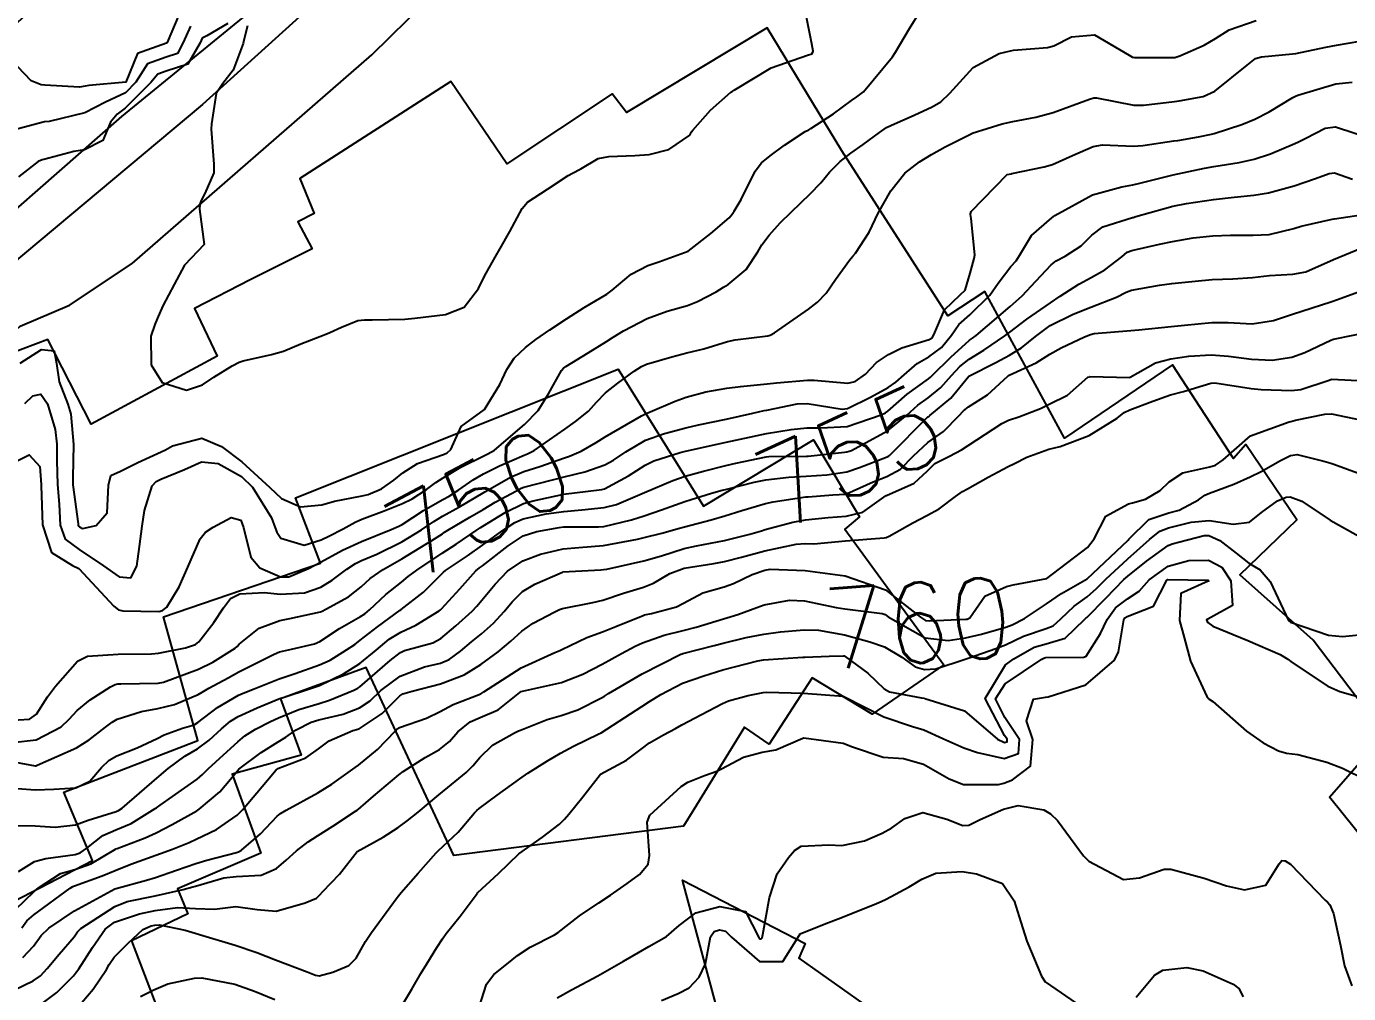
# Model space of a CAD drawing. Header units: metres. Extents: x 318500 to 325275, y 7408834 to 7428799.
# Drawn here: x 322692.4 to 322758, y 7421496 to 7421543.9 of the extents above; entities that cross this region are included whole.
import ezdxf
from ezdxf.enums import TextEntityAlignment as Align

# ---------------------------------------------------------------- set-up
doc = ezdxf.new("R2010")
doc.units = ezdxf.units.M
doc.header["$MEASUREMENT"] = 0
for name, color, linetype in [('Cotas', 45, 'Continuous'), ('Curvas de Nivel 1m', 11, 'Continuous'), ('Curvas de Nivel 5m', 15, 'Continuous'), ('Edificações', 30, 'Continuous'), ('Vias Primárias', 230, 'Continuous'), ('Vias Secundárias', 230, 'Continuous')]:
    doc.layers.add(name, color=color, linetype=linetype)
doc.styles.add('Style-STANDARD', font='STANDARD.shx')

msp = doc.modelspace()

# ---------------------------------------------------------------- linework, layer by layer
at = {"layer": 'Curvas de Nivel 1m', "flags": 128}
for points, elevation in [([(322699.97, 7421544.522), (322699.387, 7421543.129), (322699.375, 7421543.104), (322699.35, 7421543.097), (322697.91, 7421542.583), (322697.327, 7421541.16), (322695.501, 7421540.996), (322695.318, 7421540.957), (322695.038, 7421540.905), (322693.318, 7421541.006), (322693.132, 7421541.027), (322692.64, 7421541.22), (322691.34, 7421542.599), (322691.143, 7421543.242), (322691.187, 7421543.407), (322691.354, 7421543.539), (322692.224, 7421544.37)], 749), ([(322692.098, 7421527.226), (322693.147, 7421527.906), (322693.78, 7421527.834), (322693.888, 7421527.199), (322694.029, 7421526.294), (322694.46, 7421525.19), (322694.609, 7421524.691), (322694.737, 7421523.185), (322694.697, 7421521.554), (322694.71, 7421521.185), (322694.963, 7421519.249), (322694.969, 7421519.181), (322694.984, 7421519.135), (322695.029, 7421519.097), (322695.188, 7421519.019), (322695.865, 7421519.172), (322696.415, 7421519.79), (322696.475, 7421521.166), (322696.584, 7421521.648), (322697.071, 7421521.86), (322697.928, 7421522.296), (322699.085, 7421522.829), (322699.294, 7421522.92), (322699.649, 7421523.122), (322701.094, 7421523.504), (322702.078, 7421523.09), (322703.079, 7421522.331), (322704.473, 7421521.059), (322705.052, 7421520.51), (322705.991, 7421520.091), (322707.048, 7421520.188), (322707.685, 7421520.38), (322709.055, 7421520.647), (322709.341, 7421520.711), (322710.017, 7421520.986), (322710.62, 7421521.423), (322711.072, 7421521.783), (322711.791, 7421522.248), (322713.086, 7421522.698), (322713.26, 7421522.766), (322713.452, 7421522.936), (322713.953, 7421524.08), (322715.11, 7421524.92), (322715.872, 7421526.166), (322716.226, 7421526.904), (322716.585, 7421527.462), (322717.157, 7421528), (322717.658, 7421528.387), (322718.355, 7421528.872), (322719.176, 7421529.418), (322720.053, 7421529.979), (322721.188, 7421530.642), (322721.455, 7421530.836), (322722.383, 7421531.642), (322723.209, 7421532.057), (322723.766, 7421532.247), (322725.22, 7421532.78), (322726.343, 7421533.659), (322727.245, 7421534.422), (322727.396, 7421534.61), (322727.494, 7421534.756), (322727.839, 7421535.335), (322728.542, 7421536.741), (322728.854, 7421537.159), (322729.282, 7421537.511), (322729.986, 7421538.024), (322731.021, 7421538.704), (322731.203, 7421538.8), (322731.302, 7421538.851), (322732.423, 7421539.579), (322733.324, 7421540.254), (322733.578, 7421540.424), (322733.911, 7421540.671), (322735.348, 7421542.42), (322735.5, 7421542.648), (322736.187, 7421543.823), (322736.711, 7421544.637)], 747), ([(322703.363, 7421543.956), (322703.191, 7421543.243), (322703.154, 7421543.082), (322702.661, 7421541.756), (322702.139, 7421541.092), (322701.809, 7421540.602), (322701.577, 7421539.097), (322701.562, 7421538.832), (322701.699, 7421537.096), (322701.701, 7421536.658), (322701.248, 7421535.641), (322701.064, 7421535.282), (322701.007, 7421535.103), (322700.984, 7421534.851), (322701.22, 7421533.1), (322700.234, 7421532.085), (322699.735, 7421531.122), (322699.174, 7421530.058), (322698.881, 7421529.418), (322698.773, 7421529.136), (322698.576, 7421528.561), (322698.595, 7421527.138), (322699.127, 7421526.268), (322700.346, 7421525.887), (322701.126, 7421526.141), (322701.693, 7421526.533), (322702.603, 7421527.085), (322702.958, 7421527.267), (322703.144, 7421527.342), (322704.552, 7421527.655), (322705.152, 7421527.821), (322706.014, 7421528.18), (322707.164, 7421528.623), (322707.446, 7421528.737), (322708.032, 7421529.011), (322708.839, 7421529.337), (322709.174, 7421529.377), (322709.545, 7421529.366), (322711.174, 7421529.409), (322711.661, 7421529.449), (322713.177, 7421529.63), (322714.111, 7421530), (322714.824, 7421530.924), (322714.941, 7421531.176), (322715.201, 7421531.684), (322715.65, 7421532.476), (322715.902, 7421532.91), (322716.38, 7421533.755), (322716.992, 7421534.894), (322717.253, 7421535.198), (322718.236, 7421535.852), (322719.267, 7421536.526), (322719.483, 7421536.643), (322719.897, 7421536.854), (322720.752, 7421537.371), (322721.279, 7421537.471), (322722.58, 7421537.521), (322723.281, 7421537.569), (322724.257, 7421537.824), (322725.296, 7421538.535), (322725.39, 7421538.688), (322725.443, 7421538.779), (322726.325, 7421539.76), (322727.328, 7421540.657), (322727.391, 7421540.697), (322727.496, 7421540.758), (322729.341, 7421541.861), (322731.136, 7421542.491), (322731.349, 7421542.569), (322731.403, 7421542.646), (322731.419, 7421542.699), (322731.355, 7421543.053), (322731.02, 7421544.705)], 746), ([(322700.547, 7421543.927), (322700.179, 7421543.118), (322699.89, 7421542.573), (322699.339, 7421542.395), (322698.412, 7421542.066), (322697.833, 7421541.152), (322697.315, 7421540.633), (322696.319, 7421540.161), (322695.305, 7421539.634), (322693.537, 7421539.206), (322693.316, 7421539.193), (322693.3, 7421539.194), (322691.749, 7421538.777)], 748), ([(322702.385, 7421544.07), (322701.355, 7421543.449), (322701.125, 7421543.332), (322701.013, 7421543.105), (322700.407, 7421542.041), (322699.329, 7421541.697), (322698.914, 7421541.549), (322698.57, 7421541.141), (322697.307, 7421539.86), (322696.896, 7421539.572), (322696.575, 7421539.167), (322696.195, 7421538.262), (322695.279, 7421537.804), (322694.753, 7421537.712), (322693.272, 7421537.325), (322693.185, 7421537.298), (322692.984, 7421537.214), (322692.018, 7421536.469)], 747), ([(322692.316, 7421525.222), (322692.726, 7421525.606), (322693.117, 7421525.679), (322693.442, 7421525.205), (322693.822, 7421523.924), (322693.905, 7421523.198), (322693.905, 7421522.37), (322693.942, 7421521.197), (322694.02, 7421520.221), (322694.083, 7421519.194), (322694.326, 7421518.493), (322695.018, 7421517.986), (322696.226, 7421517.168), (322697.002, 7421516.617), (322697.575, 7421516.578), (322697.886, 7421517.147), (322698.01, 7421518.135), (322698.142, 7421519.143), (322698.262, 7421519.921), (322698.644, 7421521.136), (322698.838, 7421521.359), (322699.065, 7421521.471), (322700.242, 7421521.943), (322701.078, 7421522.328), (322701.917, 7421522.252), (322703.068, 7421521.594), (322703.608, 7421521.072), (322704.55, 7421519.545), (322704.743, 7421519.054), (322704.814, 7421518.84), (322705.025, 7421518.548), (322706.183, 7421518.194), (322707.024, 7421518.466), (322707.396, 7421518.646), (322708.103, 7421519.009), (322708.706, 7421519.332), (322709.037, 7421519.476), (322710.137, 7421519.89), (322711.049, 7421520.254), (322711.527, 7421520.488), (322712.241, 7421520.952), (322712.712, 7421521.298), (322713.069, 7421521.531), (322713.952, 7421522.056), (322715.086, 7421522.627), (322715.287, 7421522.717), (322715.614, 7421522.912), (322717.103, 7421524.182), (322717.778, 7421524.88), (322718.293, 7421525.702), (322718.932, 7421526.863), (322719.033, 7421526.97), (322719.143, 7421527.047), (322720.264, 7421527.739), (322721.162, 7421528.3), (322721.494, 7421528.506), (322722.016, 7421528.827), (322723.176, 7421529.441), (322724.183, 7421529.798), (322725.183, 7421530.083), (322725.688, 7421530.272), (322726.601, 7421530.766), (322726.965, 7421530.99), (322727.196, 7421531.13), (322728.088, 7421531.866), (322728.68, 7421532.738), (322728.876, 7421533.085), (322729.233, 7421533.571), (322729.785, 7421534.178), (322730.323, 7421534.714), (322731.259, 7421535.612), (322731.791, 7421536.169), (322732.227, 7421536.69), (322732.747, 7421537.216), (322733.284, 7421537.63), (322733.897, 7421538.065), (322734.705, 7421538.659), (322735.057, 7421538.9), (322735.306, 7421539.03), (322736.42, 7421539.527), (322737.32, 7421539.937), (322737.752, 7421540.188), (322738.193, 7421540.611), (322739.343, 7421541.882), (322740.634, 7421542.581), (322741.208, 7421542.716), (322741.353, 7421542.739), (322743.033, 7421542.875), (322743.356, 7421542.96), (322744.23, 7421543.404), (322745.365, 7421543.511), (322747.089, 7421542.494), (322747.253, 7421542.396), (322747.349, 7421542.376), (322749.252, 7421542.374), (322749.349, 7421542.388), (322749.602, 7421542.466), (322750.812, 7421542.994), (322751.363, 7421543.324), (322752.049, 7421543.751), (322753.377, 7421544.215)], 748), ([(322691.067, 7421521.945), (322692.536, 7421522.672), (322693.073, 7421522.092), (322693.134, 7421521.209), (322693.137, 7421521.131), (322693.2, 7421519.207), (322693.651, 7421517.835), (322694.68, 7421517.185), (322695.008, 7421517.035), (322696.732, 7421515.162), (322696.977, 7421514.99), (322697.192, 7421514.942), (322698.977, 7421514.912), (322699.15, 7421514.955), (322699.359, 7421515.124), (322699.979, 7421516.131), (322700.409, 7421517.109), (322701.024, 7421518.503), (322701.284, 7421518.841), (322701.668, 7421519.094), (322702.548, 7421519.574), (322703.035, 7421519.438), (322703.173, 7421519.078), (322703.536, 7421517.593), (322703.978, 7421517.065), (322705.004, 7421516.621), (322705.423, 7421516.624), (322706.386, 7421517.029), (322707.013, 7421517.361), (322708.083, 7421517.946), (322709.024, 7421518.382), (322710.497, 7421518.978), (322710.869, 7421519.136), (322711.034, 7421519.223), (322712.087, 7421519.912), (322713.053, 7421520.456), (322713.367, 7421520.625), (322713.839, 7421520.932), (322714.563, 7421521.43), (322715.072, 7421521.726), (322715.861, 7421522.125), (322717.087, 7421522.659), (322717.254, 7421522.721), (322717.588, 7421522.883), (322719.101, 7421523.946), (322719.637, 7421524.323), (322720.275, 7421524.848), (322720.672, 7421525.289), (322721.124, 7421525.742), (322721.728, 7421526.235), (322722.532, 7421526.819), (322722.901, 7421527.056), (322723.145, 7421527.17), (322724.4, 7421527.542), (322725.154, 7421527.726), (322726.001, 7421527.928), (322727.163, 7421528.29), (322727.542, 7421528.377), (322729.168, 7421528.575), (322729.287, 7421528.61), (322729.502, 7421528.725), (322731.182, 7421529.904), (322731.638, 7421530.243), (322732.057, 7421530.691), (322732.521, 7421531.366), (322733.215, 7421532.325), (322733.377, 7421532.519), (322733.512, 7421532.676), (322734.186, 7421533.716), (322734.632, 7421534.659), (322735.261, 7421535.763), (322735.964, 7421536.64), (322736.695, 7421537.212), (322737.284, 7421537.564), (322737.958, 7421537.946), (322739.247, 7421538.601), (322739.283, 7421538.617), (322739.3, 7421538.628), (322740.794, 7421539.092), (322741.309, 7421539.2), (322742.457, 7421539.414), (322743.317, 7421539.656), (322745.115, 7421540.311), (322745.328, 7421540.376), (322745.47, 7421540.375), (322747.323, 7421540.02), (322747.794, 7421540.014), (322749.326, 7421540.2), (322749.559, 7421540.234), (322750.76, 7421540.449), (322751.333, 7421540.702), (322752.929, 7421542), (322753.349, 7421542.329), (322753.646, 7421542.407), (322755.187, 7421542.558), (322755.353, 7421542.582), (322756.836, 7421542.889), (322757.359, 7421542.986), (322758.518, 7421543.188)], 749), ([(322691.709, 7421508.401), (322692.89, 7421508.533), (322694.134, 7421509.191), (322694.523, 7421509.568), (322694.912, 7421509.999), (322695.566, 7421510.527), (322696.57, 7421511.164), (322696.806, 7421511.286), (322696.931, 7421511.309), (322697.084, 7421511.31), (322698.932, 7421511.347), (322699.205, 7421511.399), (322700.94, 7421512.052), (322701.639, 7421512.397), (322702.749, 7421513.082), (322702.858, 7421513.175), (322702.953, 7421513.289), (322703.948, 7421514.083), (322704.971, 7421514.452), (322705.462, 7421514.554), (322706.978, 7421514.882), (322707.076, 7421514.922), (322707.256, 7421515.017), (322708.37, 7421515.626), (322708.997, 7421516.124), (322709.451, 7421516.545), (322710.086, 7421516.984), (322711.015, 7421517.512), (322712.499, 7421518.422), (322713.028, 7421518.759), (322713.137, 7421518.831), (322713.306, 7421518.937), (322714.39, 7421519.576), (322715.046, 7421519.97), (322715.643, 7421520.319), (322716.697, 7421520.895), (322716.933, 7421521.021), (322717.063, 7421521.071), (322718.495, 7421521.442), (322719.071, 7421521.585), (322720.096, 7421521.829), (322721.08, 7421522.171), (322721.512, 7421522.405), (322722.123, 7421522.825), (322723.096, 7421523.397), (322724.042, 7421523.739), (322725.102, 7421524.008), (322725.722, 7421524.155), (322727.107, 7421524.451), (322728.432, 7421524.74), (322728.978, 7421524.866), (322729.113, 7421524.897), (322730.617, 7421525.208), (322731.118, 7421525.223), (322732.853, 7421524.943), (322733.114, 7421524.977), (322734.26, 7421525.526), (322735.13, 7421526.01), (322735.507, 7421526.272), (322735.92, 7421526.638), (322736.579, 7421527.198), (322737.154, 7421527.534), (322737.775, 7421528), (322738.281, 7421528.609), (322738.643, 7421529.137), (322739.18, 7421529.62), (322740.177, 7421530.585), (322740.586, 7421531.193), (322741.212, 7421532.01), (322741.479, 7421532.303), (322741.647, 7421532.564), (322742.245, 7421533.544), (322743.248, 7421534.424), (322743.318, 7421534.471), (322743.402, 7421534.538), (322745.26, 7421535.57), (322746.729, 7421535.962), (322747.266, 7421536.063), (322747.608, 7421536.145), (322748.942, 7421536.473), (322749.202, 7421536.539), (322749.271, 7421536.555), (322750.828, 7421536.896), (322751.278, 7421536.974), (322752.533, 7421537.17), (322753.284, 7421537.336), (322754.087, 7421537.603), (322755.296, 7421538.121), (322755.479, 7421538.205), (322755.843, 7421538.382), (322756.808, 7421538.867), (322757.309, 7421538.939), (322759.18, 7421538.332)], 751), ([(322690.876, 7421507.608), (322692.836, 7421507.245), (322692.871, 7421507.249), (322692.943, 7421507.281), (322694.884, 7421508.144), (322695.521, 7421508.544), (322696.325, 7421509.166), (322696.649, 7421509.417), (322696.906, 7421509.565), (322698.108, 7421509.946), (322698.914, 7421510.09), (322699.742, 7421510.294), (322700.925, 7421510.793), (322701.122, 7421510.904), (322701.45, 7421511.095), (322702.405, 7421511.616), (322702.938, 7421511.908), (322704.686, 7421512.792), (322704.948, 7421512.896), (322705.54, 7421513.041), (322706.684, 7421513.294), (322706.956, 7421513.42), (322707.922, 7421514.054), (322708.975, 7421514.658), (322709.181, 7421514.793), (322709.416, 7421514.993), (322710.23, 7421515.742), (322711.001, 7421516.36), (322711.338, 7421516.632), (322711.756, 7421516.959), (322713.019, 7421517.804), (322713.707, 7421518.25), (322714.698, 7421518.923), (322714.901, 7421519.052), (322715.033, 7421519.131), (322716.137, 7421519.81), (322717.05, 7421520.253), (322717.535, 7421520.4), (322719.058, 7421520.726), (322719.173, 7421520.744), (322720.12, 7421520.849), (322720.944, 7421520.959), (322721.062, 7421520.996), (322722.254, 7421521.641), (322723.08, 7421522.166), (322723.51, 7421522.377), (322724.818, 7421522.784), (322725.091, 7421522.853), (322726.648, 7421523.211), (322727.095, 7421523.308), (322727.802, 7421523.455), (322729.1, 7421523.726), (322730.328, 7421523.937), (322731.103, 7421524.019), (322731.788, 7421524.008), (322733.104, 7421524.083), (322734.784, 7421524.655), (322734.999, 7421524.764), (322735.113, 7421524.847), (322736.082, 7421525.679), (322737.137, 7421526.443), (322737.235, 7421526.522), (322737.329, 7421526.618), (322738.239, 7421527.524), (322739.166, 7421528.357), (322739.309, 7421528.457), (322739.495, 7421528.595), (322741.185, 7421530.035), (322741.773, 7421530.561), (322742.463, 7421531.289), (322743.213, 7421532.105), (322743.462, 7421532.292), (322743.913, 7421532.533), (322744.707, 7421533.046), (322745.236, 7421533.573), (322745.78, 7421533.974), (322747.249, 7421534.441), (322747.289, 7421534.451), (322747.413, 7421534.488), (322748.83, 7421534.899), (322749.255, 7421535.005), (322749.932, 7421535.135), (322751.259, 7421535.334), (322752.287, 7421535.452), (322753.261, 7421535.545), (322753.997, 7421535.668), (322755.266, 7421536.015), (322756.333, 7421536.374), (322757.004, 7421536.634), (322757.275, 7421536.663), (322758.163, 7421536.347)], 752), ([(322691.944, 7421506.134), (322692.859, 7421506.063), (322693.759, 7421506.096), (322694.86, 7421506.163), (322695.544, 7421506.493), (322696.131, 7421507.167), (322696.507, 7421507.532), (322696.879, 7421507.748), (322697.889, 7421508.141), (322698.892, 7421508.606), (322699.239, 7421508.781), (322700.143, 7421509.111), (322700.72, 7421509.285), (322700.904, 7421509.392), (322701.87, 7421510.136), (322702.925, 7421510.747), (322703.155, 7421510.848), (322703.691, 7421511.069), (322704.935, 7421511.573), (322705.736, 7421511.836), (322706.942, 7421512.252), (322707.462, 7421512.498), (322708.283, 7421513.007), (322708.681, 7421513.276), (322708.957, 7421513.478), (322709.808, 7421514.146), (322710.941, 7421514.971), (322710.965, 7421514.986), (322710.98, 7421515.001), (322712.088, 7421515.859), (322713.007, 7421516.768), (322713.091, 7421516.857), (322713.183, 7421516.938), (322714.281, 7421517.664), (322715.023, 7421518.186), (322715.989, 7421518.906), (322716.616, 7421519.317), (322717.039, 7421519.496), (322718.171, 7421519.745), (322719.045, 7421519.872), (322719.952, 7421519.945), (322721.048, 7421520.058), (322721.664, 7421520.218), (322723.06, 7421520.81), (322724.451, 7421521.408), (322725.073, 7421521.624), (322725.976, 7421521.872), (322727.081, 7421522.15), (322727.575, 7421522.26), (322729.088, 7421522.578), (322729.225, 7421522.591), (322731.089, 7421522.614), (322731.172, 7421522.616), (322731.904, 7421522.692), (322732.972, 7421522.8), (322733.091, 7421522.824), (322733.31, 7421522.895), (322735.102, 7421523.865), (322736.057, 7421524.636), (322736.609, 7421525.136), (322737.123, 7421525.509), (322737.738, 7421526.007), (322738.275, 7421526.609), (322738.691, 7421527.061), (322739.152, 7421527.423), (322739.877, 7421527.871), (322740.919, 7421528.574), (322741.172, 7421528.762), (322742.016, 7421529.395), (322743.187, 7421530.214), (322743.67, 7421530.535), (322744.582, 7421531.143), (322745.204, 7421531.475), (322745.878, 7421531.842), (322746.718, 7421532.498), (322746.994, 7421532.723), (322747.225, 7421532.814), (322748.589, 7421533.117), (322749.232, 7421533.256), (322750.257, 7421533.432), (322751.236, 7421533.529), (322752.103, 7421533.561), (322753.237, 7421533.561), (322754.035, 7421533.605), (322755.243, 7421533.895), (322755.617, 7421534.011), (322757.15, 7421534.362), (322757.25, 7421534.38), (322757.27, 7421534.379), (322759.253, 7421534.675)], 753), ([(322691.763, 7421504.293), (322692.836, 7421504.267), (322693.823, 7421504.208), (322694.837, 7421504.327), (322695.458, 7421504.553), (322696.847, 7421504.984), (322696.977, 7421505.03), (322697.154, 7421505.155), (322698.865, 7421506.646), (322699.426, 7421507.122), (322700.258, 7421507.731), (322700.885, 7421508.095), (322701.467, 7421508.519), (322702.077, 7421509.088), (322702.525, 7421509.465), (322702.909, 7421509.696), (322703.847, 7421510.135), (322704.923, 7421510.566), (322705.28, 7421510.69), (322706.348, 7421511.029), (322706.932, 7421511.242), (322708.132, 7421511.814), (322708.943, 7421512.329), (322709.746, 7421512.988), (322710.398, 7421513.538), (322710.964, 7421513.878), (322711.708, 7421514.22), (322712.865, 7421514.942), (322712.93, 7421514.992), (322712.982, 7421515.043), (322713.898, 7421516.03), (322714.689, 7421516.923), (322714.864, 7421517.069), (322715.013, 7421517.176), (322716.29, 7421518.169), (322717.028, 7421518.655), (322717.711, 7421518.88), (322718.819, 7421519.077), (322719.034, 7421519.096), (322720.773, 7421519.104), (322721.034, 7421519.127), (322722.404, 7421519.455), (322723.043, 7421519.654), (322723.899, 7421519.945), (322725.054, 7421520.358), (322725.369, 7421520.463), (322726.38, 7421520.767), (322726.903, 7421520.921), (322727.063, 7421520.961), (322728.49, 7421521.318), (322729.071, 7421521.431), (322730.217, 7421521.569), (322731.074, 7421521.619), (322732.089, 7421521.676), (322733.077, 7421521.837), (322733.711, 7421522.04), (322735.089, 7421522.571), (322735.14, 7421522.599), (322735.193, 7421522.648), (322737.109, 7421524.552), (322737.147, 7421524.582), (322737.194, 7421524.619), (322738.245, 7421525.487), (322739.14, 7421526.58), (322739.165, 7421526.6), (322740.476, 7421527.255), (322741.156, 7421527.622), (322741.741, 7421527.982), (322742.434, 7421528.551), (322743.176, 7421529.094), (322744.308, 7421529.655), (322745.185, 7421529.997), (322746.449, 7421530.501), (322746.944, 7421530.744), (322747.195, 7421530.848), (322748.593, 7421531.082), (322749.2, 7421531.168), (322750.361, 7421531.294), (322751.204, 7421531.378), (322752.225, 7421531.404), (322753.206, 7421531.465), (322754.044, 7421531.565), (322755.209, 7421531.637), (322755.839, 7421531.752), (322757.22, 7421532.36), (322758.621, 7421532.948)], 754), ([(322691.866, 7421500.132), (322692.788, 7421501.025), (322693.006, 7421501.207), (322694.088, 7421501.903), (322694.804, 7421502.116), (322695.592, 7421502.384), (322696.82, 7421503.118), (322696.842, 7421503.127), (322696.899, 7421503.149), (322698.288, 7421503.679), (322698.832, 7421503.932), (322699.622, 7421504.334), (322700.849, 7421505.025), (322700.896, 7421505.053), (322700.964, 7421505.099), (322701.987, 7421505.961), (322702.869, 7421507.004), (322702.942, 7421507.079), (322704.041, 7421507.905), (322704.891, 7421508.446), (322705.262, 7421508.677), (322705.787, 7421509.037), (322706.516, 7421509.416), (322706.908, 7421509.531), (322708.103, 7421509.817), (322708.917, 7421510.127), (322709.442, 7421510.473), (322709.984, 7421510.984), (322710.937, 7421511.702), (322712.148, 7421512.158), (322712.944, 7421512.347), (322713.363, 7421512.518), (322713.936, 7421512.93), (322714.48, 7421513.402), (322714.963, 7421513.804), (322715.563, 7421514.319), (322716.091, 7421514.903), (322716.494, 7421515.39), (322716.995, 7421515.892), (322717.614, 7421516.268), (322718.978, 7421516.86), (322719.01, 7421516.867), (322720.883, 7421516.969), (322721.011, 7421516.982), (322721.187, 7421517.012), (322723.016, 7421517.418), (322723.887, 7421517.665), (322725.022, 7421518.022), (322725.635, 7421518.163), (322727.027, 7421518.433), (322728.275, 7421518.741), (322728.856, 7421518.909), (322729.034, 7421518.964), (322730.407, 7421519.342), (322731.041, 7421519.456), (322732.162, 7421519.57), (322733.044, 7421519.632), (322733.884, 7421519.831), (322735.029, 7421520.65), (322735.047, 7421520.664), (322736.423, 7421521.277), (322737.079, 7421521.874), (322737.455, 7421522.246), (322738.173, 7421522.609), (322738.772, 7421522.925), (322739.095, 7421523.139), (322740.765, 7421524.234), (322741.108, 7421524.401), (322741.607, 7421524.563), (322742.688, 7421524.975), (322743.12, 7421525.184), (322744.026, 7421525.631), (322745.039, 7421526.521), (322745.111, 7421526.55), (322745.141, 7421526.556), (322747.119, 7421526.511), (322747.14, 7421526.519), (322748.39, 7421527.232), (322749.155, 7421527.437), (322750.045, 7421527.562), (322751.158, 7421527.637), (322752.017, 7421527.567), (322753.155, 7421527.414), (322754.181, 7421527.373), (322755.157, 7421527.518), (322755.794, 7421527.747), (322757.092, 7421528.361), (322757.17, 7421528.396), (322757.225, 7421528.413), (322759.175, 7421528.808)], 756), ([(322692.183, 7421499.216), (322692.43, 7421499.557), (322692.777, 7421499.869), (322694.565, 7421501.183), (322694.704, 7421501.269), (322694.792, 7421501.299), (322696.166, 7421501.793), (322696.804, 7421502.063), (322697.582, 7421502.369), (322698.815, 7421502.816), (322699.044, 7421502.899), (322699.643, 7421503.118), (322700.476, 7421503.455), (322700.828, 7421503.61), (322701.829, 7421504.096), (322702.846, 7421504.807), (322702.991, 7421504.934), (322703.122, 7421505.076), (322704.352, 7421506.545), (322704.787, 7421507.051), (322704.831, 7421507.09), (322704.871, 7421507.11), (322706.26, 7421507.649), (322706.886, 7421508.098), (322707.409, 7421508.498), (322708.584, 7421509.003), (322708.833, 7421509.069), (322708.901, 7421509.092), (322710.047, 7421509.849), (322710.926, 7421510.715), (322711.069, 7421510.826), (322711.526, 7421510.961), (322712.934, 7421511.321), (322714.111, 7421511.756), (322714.944, 7421512.279), (322715.793, 7421512.907), (322716.429, 7421513.426), (322716.965, 7421513.921), (322717.532, 7421514.321), (322718.573, 7421514.866), (322718.844, 7421515), (322718.983, 7421515.046), (322720.486, 7421515.347), (322720.989, 7421515.473), (322722.003, 7421515.817), (322723, 7421516.111), (322723.499, 7421516.306), (322724.301, 7421516.791), (322725.013, 7421517.049), (322726.491, 7421517.289), (322727.016, 7421517.38), (322727.869, 7421517.598), (322729.022, 7421517.908), (322730.565, 7421518.247), (322731.026, 7421518.276), (322731.455, 7421518.267), (322733.027, 7421518.417), (322734.943, 7421518.565), (322735.029, 7421518.578), (322735.188, 7421518.648), (322736.361, 7421519.31), (322737.046, 7421519.67), (322737.668, 7421519.997), (322738.473, 7421520.606), (322738.816, 7421520.85), (322739.066, 7421520.992), (322740.097, 7421521.563), (322741.083, 7421522.096), (322741.401, 7421522.25), (322742.018, 7421522.556), (322743.094, 7421522.948), (322743.656, 7421523.095), (322745.101, 7421523.635), (322746.492, 7421524.499), (322746.832, 7421524.776), (322747.116, 7421524.91), (322748.256, 7421525.34), (322749.128, 7421525.657), (322749.777, 7421525.807), (322751.137, 7421526.227), (322751.337, 7421526.237), (322753.133, 7421525.957), (322753.629, 7421525.908), (322755.132, 7421525.857), (322755.594, 7421525.922), (322756.956, 7421526.363), (322757.087, 7421526.414), (322757.141, 7421526.423), (322758.74, 7421526.336)], 757), ([(322692.226, 7421497.737), (322692.756, 7421498.3), (322693.133, 7421498.836), (322693.514, 7421499.199), (322694.779, 7421500.053), (322696.79, 7421501.15), (322698.353, 7421501.578), (322698.799, 7421501.719), (322699.844, 7421502.075), (322700.81, 7421502.403), (322701.341, 7421502.565), (322702.818, 7421502.955), (322702.913, 7421502.984), (322703.07, 7421503.076), (322704.014, 7421503.88), (322704.845, 7421504.749), (322705.007, 7421504.888), (322705.278, 7421505.044), (322706.859, 7421505.904), (322707.541, 7421506.335), (322708.472, 7421507.004), (322708.708, 7421507.166), (322708.874, 7421507.276), (322709.813, 7421508.059), (322710.683, 7421508.973), (322710.794, 7421509.079), (322710.903, 7421509.144), (322712.24, 7421509.621), (322712.915, 7421509.937), (322713.565, 7421510.289), (322714.929, 7421510.822), (322714.993, 7421510.855), (322715.088, 7421510.918), (322716.942, 7421512.11), (322718.599, 7421512.865), (322718.846, 7421512.967), (322718.953, 7421513.028), (322720.193, 7421513.616), (322720.966, 7421513.9), (322721.635, 7421514.165), (322722.979, 7421514.713), (322723.053, 7421514.734), (322723.394, 7421514.804), (322724.633, 7421515.137), (322724.988, 7421515.313), (322725.944, 7421515.823), (322727.001, 7421516.13), (322727.461, 7421516.295), (322728.396, 7421516.739), (322729.012, 7421516.954), (322729.287, 7421517), (322731.012, 7421516.944), (322733.01, 7421516.68), (322735, 7421515.974), (322736.731, 7421514.624), (322736.978, 7421514.463), (322737.16, 7421514.435), (322738.979, 7421514.52), (322739.046, 7421514.532), (322739.188, 7421514.597), (322739.922, 7421515.66), (322741.004, 7421516.147), (322741.335, 7421516.235), (322743.01, 7421516.54), (322745.026, 7421518.085), (322745.346, 7421518.515), (322745.926, 7421519.628), (322747.056, 7421520.242), (322747.254, 7421520.29), (322747.895, 7421520.477), (322748.623, 7421520.91), (322749.073, 7421521.335), (322749.747, 7421521.786), (322751.085, 7421522.083), (322751.366, 7421522.156), (322751.748, 7421522.43), (322753.102, 7421523.618), (322755.023, 7421524.305), (322755.109, 7421524.329), (322755.329, 7421524.387), (322756.785, 7421524.695), (322757.115, 7421524.708), (322758.934, 7421524.333)], 758), ([(322691.804, 7421496.139), (322692.731, 7421496.582), (322693.096, 7421496.843), (322693.437, 7421497.2), (322694.026, 7421497.916), (322694.764, 7421498.777), (322694.933, 7421499.012), (322695.096, 7421499.175), (322696.781, 7421500.278), (322697.405, 7421500.522), (322698.787, 7421500.811), (322700.172, 7421501.109), (322700.652, 7421501.243), (322700.793, 7421501.287), (322702.189, 7421501.696), (322702.8, 7421501.77), (322704.041, 7421501.822), (322704.807, 7421502.154), (322705.28, 7421502.576), (322705.799, 7421503.035), (322706.377, 7421503.476), (322706.831, 7421503.771), (322707.592, 7421504.259), (322708.724, 7421505.001), (322708.8, 7421505.052), (322708.851, 7421505.091), (322709.618, 7421505.749), (322710.868, 7421506.801), (322711.084, 7421506.967), (322712.169, 7421507.662), (322712.887, 7421508.065), (322713.377, 7421508.45), (322713.799, 7421508.931), (322714.402, 7421509.431), (322714.911, 7421509.649), (322715.798, 7421510.026), (322716.87, 7421510.891), (322716.93, 7421510.936), (322717.003, 7421510.961), (322718.935, 7421511.385), (322719.986, 7421511.803), (322720.945, 7421512.291), (322721.919, 7421512.825), (322722.589, 7421513.182), (322722.958, 7421513.352), (322724.033, 7421513.725), (322724.968, 7421513.957), (322725.622, 7421514.122), (322726.977, 7421514.547), (322727.14, 7421514.595), (322727.675, 7421514.75), (322728.623, 7421515.097), (322728.987, 7421515.229), (322730.239, 7421515.464), (322730.991, 7421515.438), (322732.56, 7421515.111), (322732.985, 7421515.033), (322734.836, 7421514.798), (322734.981, 7421514.749), (322735.13, 7421514.648), (322736.965, 7421513.599), (322738.105, 7421513.466), (322738.965, 7421513.603), (322739.769, 7421513.787), (322740.973, 7421514.134), (322741.29, 7421514.251), (322741.892, 7421514.556), (322742.541, 7421514.992), (322742.991, 7421515.292), (322743.736, 7421515.796), (322745.01, 7421516.52), (322747.029, 7421518.439), (322747.071, 7421518.489), (322748.057, 7421519.463), (322749.05, 7421519.804), (322749.57, 7421519.937), (322750.516, 7421520.445), (322750.834, 7421520.672), (322751.065, 7421520.776), (322752.274, 7421521.22), (322753.078, 7421521.58), (322753.639, 7421521.844), (322754.595, 7421522.387), (322755.093, 7421522.643), (322755.415, 7421522.699), (322756.746, 7421522.363), (322757.088, 7421522.254), (322757.24, 7421522.206), (322759.078, 7421521.533)], 759), ([(322694.875, 7421495.178), (322695.711, 7421496.18), (322696.37, 7421497.156), (322696.504, 7421497.393), (322696.749, 7421497.76), (322697.448, 7421498.455), (322698.181, 7421499.136), (322698.594, 7421499.309), (322698.772, 7421499.349), (322699.01, 7421499.364), (322700.271, 7421499.107), (322700.768, 7421498.957), (322700.978, 7421498.885), (322702.759, 7421498.364), (322703.832, 7421497.986), (322704.749, 7421497.63), (322706.327, 7421497.026), (322706.738, 7421496.874), (322706.915, 7421496.84), (322707.601, 7421497.011), (322708.393, 7421497.356), (322708.751, 7421497.708), (322709.222, 7421498.534), (322709.513, 7421498.989), (322710.787, 7421500.719), (322710.991, 7421500.967), (322711.826, 7421501.933), (322712.719, 7421502.942), (322712.773, 7421502.989), (322712.821, 7421503.027), (322713.804, 7421503.962), (322714.626, 7421504.922), (322714.737, 7421505.035), (322714.852, 7421505.13), (322715.753, 7421505.8), (322716.867, 7421506.608), (322717.265, 7421506.884), (322718.247, 7421507.502), (322718.885, 7421507.876), (322719.523, 7421508.222), (322720.79, 7421508.841), (322720.866, 7421508.875), (322720.901, 7421508.89), (322722.084, 7421509.651), (322722.921, 7421510.19), (322723.296, 7421510.433), (322723.861, 7421510.796), (322724.936, 7421511.344), (322725.987, 7421511.722), (322726.942, 7421512.007), (322728.675, 7421512.462), (322728.948, 7421512.505), (322730.896, 7421512.647), (322730.949, 7421512.647), (322731.002, 7421512.647), (322732.217, 7421512.687), (322732.927, 7421512.703), (322732.95, 7421512.701), (322732.999, 7421512.679), (322734.133, 7421511.854), (322734.934, 7421511.073), (322735.204, 7421510.917), (322736.79, 7421510.622), (322736.93, 7421510.6), (322736.954, 7421510.595), (322738.921, 7421509.983), (322740.549, 7421508.575), (322740.897, 7421508.401), (322741.029, 7421508.437), (322741.038, 7421508.568), (322740.903, 7421508.762), (322739.943, 7421510.585), (322740.947, 7421512.258), (322741.369, 7421512.564), (322742.375, 7421513.133), (322742.962, 7421513.307), (322743.916, 7421513.58), (322744.891, 7421514.521), (322744.933, 7421514.569), (322744.981, 7421514.609), (322745.936, 7421515.566), (322746.826, 7421516.493), (322747.012, 7421516.661), (322747.951, 7421517.408), (322749.027, 7421518.171), (322749.223, 7421518.263), (322749.975, 7421518.451), (322750.809, 7421518.667), (322751.033, 7421518.673), (322751.584, 7421518.432), (322752.398, 7421517.794), (322753.019, 7421517.303), (322753.589, 7421516.974), (322754.071, 7421516.394), (322754.981, 7421514.465), (322755.089, 7421514.379), (322756.971, 7421513.738), (322757.66, 7421513.659), (322758.972, 7421513.798)], 761), ([(322710.785, 7421494.969), (322711.51, 7421496.176), (322711.968, 7421496.952), (322712.26, 7421497.435), (322712.759, 7421498.239), (322713.034, 7421498.67), (322713.225, 7421498.935), (322713.905, 7421499.802), (322714.755, 7421500.92), (322714.769, 7421500.942), (322714.791, 7421500.964), (322715.805, 7421501.905), (322716.82, 7421502.89), (322717.99, 7421503.715), (322718.843, 7421504.364), (322719.093, 7421504.611), (322719.292, 7421504.856), (322720, 7421505.707), (322720.87, 7421506.84), (322722.166, 7421507.535), (322722.889, 7421508.081), (322723.302, 7421508.396), (322723.998, 7421508.794), (322724.584, 7421509.106), (322724.908, 7421509.284), (322725.886, 7421509.8), (322726.924, 7421510.349), (322727.211, 7421510.471), (322728.187, 7421510.741), (322728.932, 7421510.883), (322729.102, 7421510.898), (322730.932, 7421510.856), (322732.91, 7421510.701), (322732.93, 7421510.697), (322734.915, 7421509.682), (322736.339, 7421509.198), (322736.906, 7421509.032), (322737.848, 7421508.611), (322738.893, 7421508.135), (322739.569, 7421507.91), (322740.886, 7421507.61), (322741.592, 7421507.857), (322741.643, 7421508.559), (322740.916, 7421509.655), (322740.458, 7421510.577), (322740.938, 7421511.324), (322742.756, 7421512.543), (322742.88, 7421512.612), (322742.951, 7421512.631), (322744.831, 7421512.642), (322744.953, 7421512.689), (322745.663, 7421513.816), (322745.991, 7421514.505), (322746.406, 7421515.081), (322746.996, 7421515.534), (322747.577, 7421515.905), (322748.081, 7421516.474), (322749.017, 7421517.159), (322750.04, 7421517.43), (322751.02, 7421517.446), (322751.685, 7421517.099), (322752.134, 7421516.423), (322752.21, 7421515.204), (322750.981, 7421514.517), (322750.928, 7421514.493), (322750.929, 7421514.441), (322750.979, 7421514.361), (322751.23, 7421514.182), (322752.966, 7421513.472), (322754.567, 7421512.775), (322754.952, 7421512.536), (322755.168, 7421512.378), (322756.938, 7421511.206), (322757.529, 7421510.945), (322758.932, 7421510.534)], 762), ([(322714.743, 7421494.92), (322715.219, 7421496.427), (322715.577, 7421496.907), (322716.225, 7421497.421), (322716.754, 7421497.842), (322717.388, 7421498.253), (322718.582, 7421498.863), (322718.771, 7421498.977), (322719.826, 7421499.804), (322720.786, 7421500.46), (322721.364, 7421500.831), (322722.2, 7421501.418), (322722.806, 7421501.864), (322723.241, 7421502.376), (322723.299, 7421502.803), (322723.188, 7421504.462), (322723.311, 7421504.803), (322724.864, 7421506.219), (322725.207, 7421506.436), (322726.024, 7421506.768), (322726.645, 7421506.991), (322726.875, 7421507.097), (322727.955, 7421507.673), (322728.888, 7421507.927), (322729.567, 7421508.042), (322730.899, 7421508.62), (322730.961, 7421508.638), (322732.895, 7421508.369), (322733.371, 7421508.194), (322734.885, 7421507.677), (322735.901, 7421507.619), (322736.881, 7421507.334), (322738.164, 7421506.607), (322738.867, 7421506.329), (322740.61, 7421506.317), (322740.868, 7421506.394), (322741.304, 7421506.563), (322742.194, 7421507.237), (322742.301, 7421508.549), (322741.993, 7421509.475), (322742.335, 7421510.549), (322742.931, 7421510.659), (322743.065, 7421510.672), (322744.938, 7421511.272), (322746.364, 7421512.499), (322746.55, 7421512.902), (322746.82, 7421514.492), (322746.876, 7421514.597), (322746.983, 7421514.66), (322748.294, 7421515.167), (322748.954, 7421516.461), (322749.01, 7421516.498), (322750.991, 7421516.459), (322751.01, 7421516.458), (322751.033, 7421516.416), (322751.009, 7421516.405), (322749.651, 7421515.802), (322749.583, 7421514.454), (322749.812, 7421513.607), (322750.133, 7421512.448), (322750.932, 7421510.688), (322751.054, 7421510.561), (322751.233, 7421510.435), (322752.908, 7421508.973), (322753.722, 7421508.398), (322754.495, 7421507.987), (322754.893, 7421507.884), (322755.448, 7421507.818), (322756.886, 7421507.432), (322757.66, 7421507.127), (322758.873, 7421506.536)], 763), ([(322718.723, 7421495.752), (322719.437, 7421496.145), (322720.74, 7421496.84), (322722.009, 7421497.563), (322722.758, 7421497.993), (322723.274, 7421498.29), (322724.148, 7421498.789), (322724.776, 7421499.335), (322725.598, 7421499.955), (322726.785, 7421500.267), (322728.068, 7421500.025), (322728.72, 7421498.731), (322728.769, 7421498.663), (322728.834, 7421498.664), (322728.879, 7421498.728), (322728.927, 7421498.883), (322729.255, 7421500.723), (322729.628, 7421501.897), (322730.196, 7421502.709), (322730.486, 7421503.044), (322730.828, 7421503.259), (322732.187, 7421503.329), (322732.829, 7421503.293), (322733.968, 7421503.528), (322734.839, 7421503.916), (322735.309, 7421504.177), (322735.958, 7421504.633), (322736.853, 7421504.928), (322738.039, 7421504.608), (322738.845, 7421504.295), (322739.137, 7421504.304), (322739.702, 7421504.587), (322740.855, 7421505.094), (322741.583, 7421505.285), (322742.855, 7421505.062), (322743.192, 7421504.875), (322743.534, 7421504.533), (322744.824, 7421502.782), (322745.081, 7421502.516), (322746.807, 7421501.607), (322747.59, 7421501.696), (322748.815, 7421502.129), (322749.147, 7421502.125), (322750.809, 7421501.678), (322751.919, 7421501.307), (322752.8, 7421501.099), (322753.858, 7421501.34), (322754.526, 7421502.384), (322754.653, 7421502.552), (322754.822, 7421502.542), (322755.083, 7421502.377), (322756.802, 7421500.596), (322756.927, 7421500.484), (322757.044, 7421500.356), (322757.217, 7421499.93), (322757.569, 7421498.348), (322757.764, 7421497.335), (322758.123, 7421496.339)], 764), ([(322698.053, 7421495.804), (322698.725, 7421496.136), (322699.415, 7421496.435), (322700.734, 7421496.725), (322701.094, 7421496.735), (322702.73, 7421496.418), (322703.713, 7421496.073), (322704.719, 7421495.657)], 762)]:
    msp.add_lwpolyline(points, dxfattribs=dict(at, elevation=elevation))
at = {"layer": 'Curvas de Nivel 5m', "flags": 128}
for points, elevation in [([(322690.904, 7421509.473), (322692.549, 7421509.572), (322692.909, 7421509.812), (322693.446, 7421510.678), (322693.847, 7421511.196), (322694.943, 7421512.435), (322695.429, 7421512.691), (322696.946, 7421512.791), (322698.611, 7421512.799), (322698.947, 7421512.832), (322700.299, 7421513.11), (322700.787, 7421513.268), (322700.955, 7421513.401), (322701.698, 7421514.364), (322702.173, 7421515.088), (322702.517, 7421515.554), (322702.991, 7421515.784), (322704.208, 7421515.845), (322704.991, 7421515.76), (322706.197, 7421515.827), (322706.996, 7421516.113), (322707.565, 7421516.451), (322708.293, 7421517.007), (322708.723, 7421517.292), (322709.014, 7421517.429), (322709.776, 7421517.747), (322711.024, 7421518.361), (322711.988, 7421518.956), (322712.61, 7421519.373), (322713.04, 7421519.625), (322713.879, 7421520.1), (322715.058, 7421520.79), (322715.14, 7421520.838), (322715.278, 7421520.917), (322716.405, 7421521.565), (322717.074, 7421521.842), (322717.858, 7421522.099), (322719.085, 7421522.525), (322719.333, 7421522.611), (322719.909, 7421522.852), (322720.655, 7421523.284), (322721.097, 7421523.562), (322722.897, 7421524.602), (322723.109, 7421524.705), (322723.337, 7421524.807), (322724.574, 7421525.332), (322725.121, 7421525.534), (322726.099, 7421525.797), (322727.128, 7421525.978), (322727.813, 7421526.067), (322729.132, 7421526.2), (322729.603, 7421526.253), (322731.135, 7421526.385), (322731.461, 7421526.371), (322733.133, 7421526.232), (322733.491, 7421526.318), (322734.003, 7421526.667), (322734.561, 7421527.247), (322735.155, 7421527.655), (322735.813, 7421527.988), (322737.167, 7421528.394), (322737.309, 7421528.477), (322737.401, 7421528.618), (322737.925, 7421529.87), (322738.698, 7421530.605), (322738.954, 7421530.842), (322739.206, 7421531.68), (322739.398, 7421532.417), (322739.426, 7421532.597), (322739.247, 7421534.398), (322739.219, 7421534.6), (322739.218, 7421534.633), (322739.251, 7421534.744), (322741.029, 7421536.574), (322741.228, 7421536.613), (322741.271, 7421536.62), (322742.877, 7421536.953), (322743.278, 7421537.076), (322744.267, 7421537.517), (322745.292, 7421537.972), (322745.765, 7421538.041), (322747.292, 7421537.978), (322747.763, 7421538.015), (322749.297, 7421538.244), (322749.493, 7421538.271), (322750.53, 7421538.452), (322751.171, 7421538.573), (322751.302, 7421538.603), (322752.674, 7421539.055), (322753.314, 7421539.317), (322754.031, 7421539.691), (322755.194, 7421540.391), (322755.331, 7421540.461), (322755.446, 7421540.504), (322757.337, 7421541.082), (322758.147, 7421541.156)], 750), ([(322692.017, 7421502.002), (322692.809, 7421502.499), (322693.36, 7421502.654), (322694.815, 7421502.858), (322695.062, 7421502.931), (322695.405, 7421503.171), (322696.187, 7421503.802), (322696.834, 7421504.076), (322697.603, 7421504.384), (322698.791, 7421505.131), (322698.85, 7421505.172), (322699.03, 7421505.305), (322700.865, 7421506.595), (322701.138, 7421506.827), (322701.418, 7421507.095), (322702.17, 7421507.798), (322702.891, 7421508.448), (322703.238, 7421508.732), (322703.759, 7421509.067), (322704.506, 7421509.456), (322704.909, 7421509.634), (322705.912, 7421510.038), (322706.92, 7421510.345), (322707.435, 7421510.503), (322708.633, 7421511.003), (322708.831, 7421511.101), (322708.932, 7421511.168), (322710.444, 7421512.476), (322710.949, 7421512.87), (322711.159, 7421512.967), (322712.551, 7421513.352), (322712.959, 7421513.57), (322713.704, 7421514.198), (322714.509, 7421514.925), (322714.743, 7421515.163), (322714.988, 7421515.46), (322715.649, 7421516.262), (322716.263, 7421516.901), (322717.015, 7421517.414), (322717.892, 7421517.751), (322719.021, 7421518.005), (322719.794, 7421518.08), (322721.023, 7421518.17), (322722.705, 7421518.493), (322723.028, 7421518.573), (322723.913, 7421518.797), (322724.785, 7421519.033), (322725.035, 7421519.101), (322726.355, 7421519.453), (322727.043, 7421519.654), (322727.882, 7421519.913), (322729.053, 7421520.254), (322729.437, 7421520.341), (322731.058, 7421520.587), (322731.16, 7421520.598), (322732.393, 7421520.687), (322733.014, 7421520.727), (322733.061, 7421520.743), (322734.387, 7421521.343), (322735.074, 7421521.603), (322735.754, 7421521.966), (322736.383, 7421522.631), (322737.097, 7421523.291), (322737.877, 7421523.838), (322738.647, 7421524.605), (322738.867, 7421524.849), (322739.117, 7421525.051), (322740.055, 7421525.657), (322741.065, 7421526.571), (322741.109, 7421526.602), (322741.141, 7421526.617), (322742.466, 7421527.234), (322743.157, 7421527.671), (322743.712, 7421527.984), (322744.878, 7421528.523), (322745.171, 7421528.643), (322745.343, 7421528.688), (322747.173, 7421528.837), (322747.558, 7421528.87), (322749.176, 7421529.031), (322749.821, 7421529.098), (322751.178, 7421529.245), (322751.988, 7421529.238), (322753.178, 7421529.167), (322754.238, 7421529.341), (322755.183, 7421529.656), (322757.089, 7421530.261), (322757.189, 7421530.297), (322757.364, 7421530.357), (322758.69, 7421530.845)], 755), ([(322692.849, 7421495.208), (322693.904, 7421496.011), (322694.735, 7421496.843), (322694.887, 7421497.028), (322694.994, 7421497.176), (322695.685, 7421498.238), (322696.3, 7421499.157), (322696.774, 7421499.501), (322698.007, 7421499.909), (322698.78, 7421500.081), (322699.894, 7421500.226), (322700.781, 7421500.175), (322701.726, 7421500.145), (322702.782, 7421500.276), (322703.84, 7421500.123), (322704.78, 7421500.042), (322706.217, 7421500.462), (322706.787, 7421500.692), (322706.953, 7421500.854), (322707.094, 7421501.017), (322707.935, 7421501.877), (322708.797, 7421503), (322710.095, 7421503.717), (322710.838, 7421504.185), (322711.29, 7421504.516), (322711.829, 7421504.955), (322712.859, 7421505.809), (322713.475, 7421506.323), (322714.203, 7421506.927), (322714.541, 7421507.257), (322714.881, 7421507.671), (322715.519, 7421508.283), (322716.6, 7421508.894), (322716.811, 7421508.982), (322716.902, 7421509.024), (322718.229, 7421509.551), (322718.913, 7421509.741), (322719.743, 7421510.026), (322720.927, 7421510.621), (322721.061, 7421510.705), (322721.262, 7421510.835), (322722.94, 7421511.81), (322724.858, 7421512.781), (322724.925, 7421512.806), (322724.951, 7421512.816), (322726.501, 7421513.22), (322726.959, 7421513.339), (322728.097, 7421513.609), (322728.966, 7421513.784), (322729.796, 7421513.889), (322730.969, 7421513.999), (322731.676, 7421513.986), (322732.966, 7421513.742), (322734.218, 7421513.404), (322734.958, 7421513.15), (322735.808, 7421512.637), (322736.475, 7421512.157), (322736.944, 7421512.021), (322737.5, 7421512.059), (322738.949, 7421512.538), (322739.108, 7421512.598), (322740.47, 7421513.065), (322740.96, 7421513.257), (322741.849, 7421513.674), (322742.973, 7421514.063), (322743.32, 7421514.192), (322743.703, 7421514.533), (322744.35, 7421515.166), (322744.997, 7421515.635), (322745.472, 7421516.044), (322745.933, 7421516.506), (322747.02, 7421517.51), (322748.095, 7421518.474), (322748.613, 7421518.89), (322749.039, 7421519.047), (322750.163, 7421519.329), (322751.045, 7421519.415), (322752.235, 7421519.229), (322753.044, 7421519.334), (322753.643, 7421519.809), (322754.444, 7421520.389), (322754.87, 7421520.576), (322755.063, 7421520.594), (322755.645, 7421520.374), (322757.046, 7421519.427), (322759.03, 7421518.33)], 760), ([(322723.9, 7421495.615), (322724.728, 7421495.961), (322725.262, 7421496.245), (322725.766, 7421496.77), (322726.084, 7421497.432), (322726.33, 7421498.764), (322726.5, 7421499.035), (322726.774, 7421499.117), (322727.076, 7421499.058), (322727.366, 7421498.751), (322728.752, 7421497.545), (322729.915, 7421497.55), (322730.638, 7421498.702), (322730.772, 7421498.911), (322732.042, 7421499.423), (322732.78, 7421499.719), (322734.561, 7421500.427), (322734.789, 7421500.519), (322735.032, 7421500.646), (322736.177, 7421501.252), (322736.805, 7421501.624), (322737.491, 7421501.932), (322738.811, 7421502.003), (322739.507, 7421501.892), (322740.803, 7421501.409), (322741.379, 7421500.561), (322741.719, 7421499.495), (322742.019, 7421498.551), (322742.744, 7421496.82), (322742.924, 7421496.538), (322744.722, 7421495.301)], 765), ([(322747.428, 7421495.781), (322748.01, 7421496.471), (322748.348, 7421496.864), (322748.75, 7421497.11), (322749.951, 7421497.249), (322750.75, 7421497.088), (322752.245, 7421496.417), (322752.529, 7421496.205), (322752.734, 7421495.796)], 765)]:
    msp.add_lwpolyline(points, dxfattribs=dict(at, elevation=elevation))
at = {"layer": 'Edificações'}
for points in [[(322686.294, 7421545.492), (322682.446, 7421542.074), (322690.93, 7421534.03), (322697.141, 7421539.451), (322703.351, 7421544.522)], [(322760.758, 7421501.047), (322757.019, 7421505.693), (322759.747, 7421508.825), (322756.206, 7421513.484), (322752.568, 7421516.716), (322755.398, 7421519.443), (322752.866, 7421523.193), (322752.26, 7421522.486), (322749.228, 7421527.133), (322743.873, 7421523.496), (322739.931, 7421530.769), (322738.098, 7421529.564), (322732.843, 7421537.745), (322729.128, 7421543.857), (322722.162, 7421539.659), (322721.445, 7421540.581), (322716.22, 7421537.099), (322713.454, 7421541.195), (322705.96, 7421536.378), (322706.677, 7421534.638), (322705.858, 7421534.228), (322706.575, 7421532.897), (322703.502, 7421531.361), (322700.736, 7421529.928), (322701.863, 7421527.573), (322695.614, 7421524.194), (322693.462, 7421528.392), (322691.004, 7421527.47)], [(322687.798, 7421498.464), (322695.686, 7421502.56), (322694.252, 7421505.939), (322700.91, 7421508.499), (322699.199, 7421514.642), (322706.984, 7421517.305), (322705.754, 7421520.535), (322721.742, 7421526.927), (322725.971, 7421520.123), (322731.438, 7421523.422), (322733.707, 7421519.607), (322732.985, 7421518.989), (322737.898, 7421512.261), (322734.344, 7421509.807), (322731.371, 7421511.615), (322729.239, 7421508.321), (322728.011, 7421509.161), (322725.491, 7421505.092), (322724.992, 7421504.255), (322713.594, 7421502.805), (322709.243, 7421512.126), (322704.994, 7421510.573), (322706.03, 7421507.777), (322702.611, 7421506.845), (322704.035, 7421502.913), (322699.89, 7421501.153), (322700.408, 7421499.91), (322697.611, 7421498.564), (322699.163, 7421494.505)], [(322685.087, 7421476.956), (322694.205, 7421482.508), (322698.607, 7421484.603), (322709.716, 7421489.945), (322709.009, 7421492.154), (322716.346, 7421494.564), (322717.079, 7421492.154), (322726.931, 7421494.145), (322724.939, 7421501.582), (322731.018, 7421498.439), (322730.703, 7421497.706), (322735, 7421494.668), (322735.524, 7421495.297), (322739.402, 7421492.573), (322739.088, 7421491.945), (322742.756, 7421489.85), (322743.175, 7421490.164), (322753.892, 7421482.399), (322752.739, 7421480.723), (322756.408, 7421477.79), (322753.578, 7421474.228), (322750.224, 7421476.952), (322748.233, 7421473.704), (322745.927, 7421466.058)]]:
    msp.add_lwpolyline(points, dxfattribs=at)
at = {"layer": 'Vias Primárias'}
for points in [[(323715.644, 7420145.548, 0), (323709.04, 7420132.939)], [(323831.088, 7420001.787, 0), (323833.844, 7420008.443, 0.220888)]]:
    msp.add_lwpolyline(points, format="xyb", dxfattribs=at)
at = {"layer": 'Vias Secundárias'}
msp.add_lwpolyline([(322710.571, 7421548.593), (322701.136, 7421540.056), (322690.151, 7421530.868), (322685.89, 7421526.867), (322679.822, 7421521.059), (322681.113, 7421519.64), (322684.47, 7421522.35), (322688.473, 7421525.834), (322692.088, 7421529.061), (322694.542, 7421530.093), (322697.64, 7421532.158), (322709.535, 7421542.507), (322725.689, 7421558.402)], dxfattribs=at)

# ---------------------------------------------------------------- texts
at = {"layer": 'Cotas', "style": 'Style-STANDARD'}
for s, rotation, p in [('755', 24.56994, (322733.216, 7421522.626, 755)), ('750', 27.70403, (322714.815, 7421520.304, 750)), ('760', 4.07997, (322736.591, 7421514.337, 760))]:
    msp.add_text(s, height=4, rotation=rotation, dxfattribs=at).set_placement(p, align=Align.MIDDLE_CENTER)

doc.saveas('drawing.dxf')
